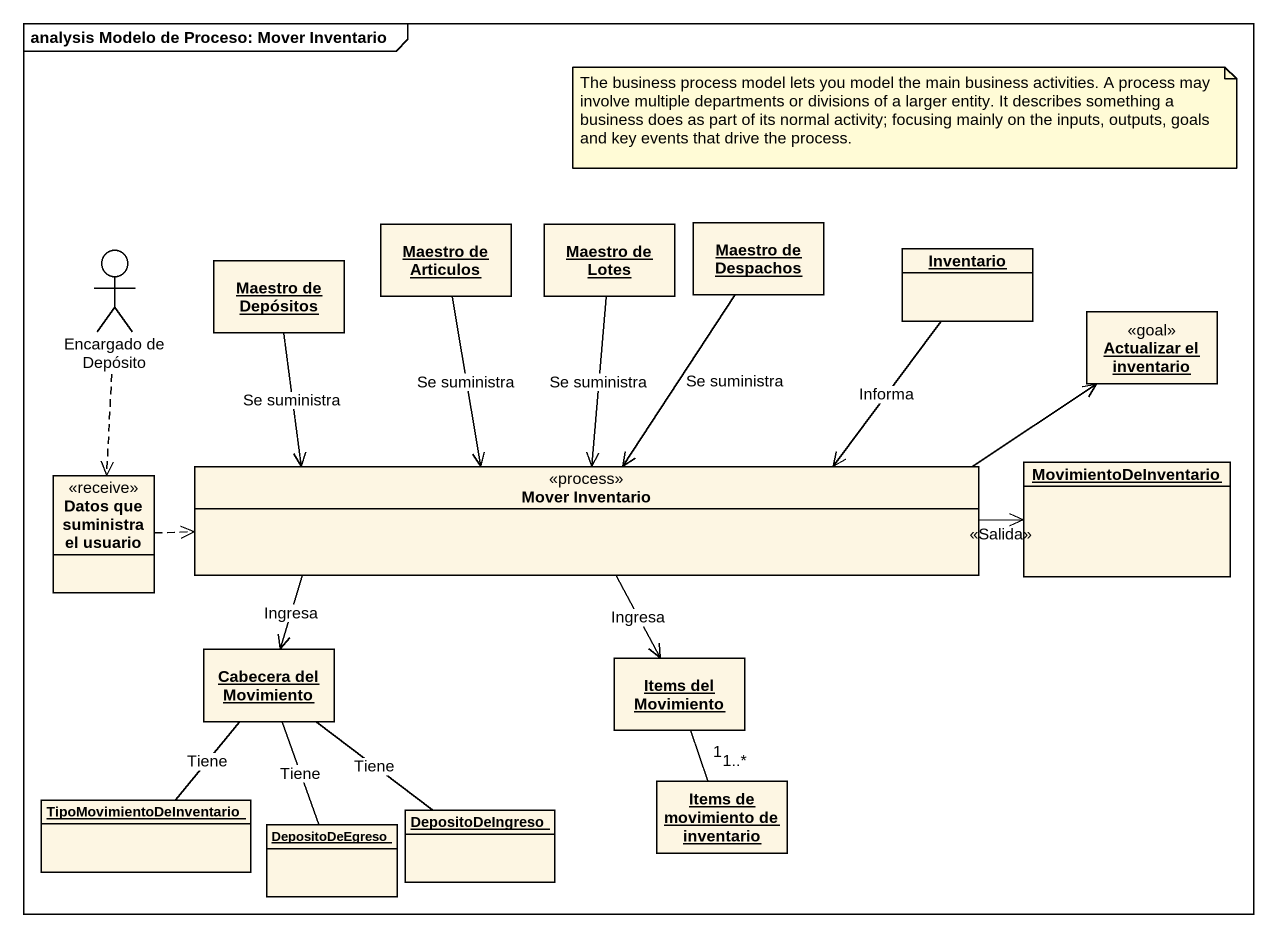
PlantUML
@startuml
mainframe analysis Modelo de Proceso: Mover Inventario
allowmixing
hide circle
hide empty members
object "Maestro de Despachos" as Maestro_de_Despachos
actor "Encargado de Depósito" as Encargado_de_Depósito
object "Maestro de Depósitos" as Maestro_de_Depósitos
object "Maestro de Articulos" as Maestro_de_Articulos
object "Maestro de Lotes" as Maestro_de_Lotes
object Inventario
object "Actualizar el inventario" as Actualizar_el_inventario <<goal>>
class "Datos que suministra el usuario" as Datos_que_suministra_el <<receive>>
class "Mover Inventario" as Mover_Inventario <<process>>
object MovimientoDeInventario
object "Cabecera del Movimiento" as Cabecera_del_Movimiento
object "Items del Movimiento" as Items_del_Movimiento
object TipoMovimientoDeInventario
object DepositoDeIngreso
object "Items de movimiento de inventario" as Items_de_movimiento_de
object DepositoDeEgreso
Maestro_de_Despachos --> Mover_Inventario : Se suministra
Encargado_de_Depósito ..> Datos_que_suministra_el
Maestro_de_Depósitos --> Mover_Inventario : Se suministra
Maestro_de_Articulos --> Mover_Inventario : Se suministra
Maestro_de_Lotes --> Mover_Inventario : Se suministra
Inventario --> Mover_Inventario : Informa
Datos_que_suministra_el .right.> Mover_Inventario
Mover_Inventario -right-> Actualizar_el_inventario
Mover_Inventario -right-> MovimientoDeInventario : <<Salida>>
Mover_Inventario -left-> Cabecera_del_Movimiento : Ingresa
Mover_Inventario --> Items_del_Movimiento : Ingresa
Cabecera_del_Movimiento -- TipoMovimientoDeInventario : Tiene
Cabecera_del_Movimiento -- DepositoDeIngreso : Tiene
Cabecera_del_Movimiento -- DepositoDeEgreso : Tiene
Items_del_Movimiento "1" -- "1..*" Items_de_movimiento_de
note as N1
  The business process model lets you model the main business activities. A process may involve multiple departments or divisions of a larger entity. It describes something a business does as part of its normal activity; focusing mainly on the inputs, outputs, goals and key events that drive the process.
end note
@enduml
